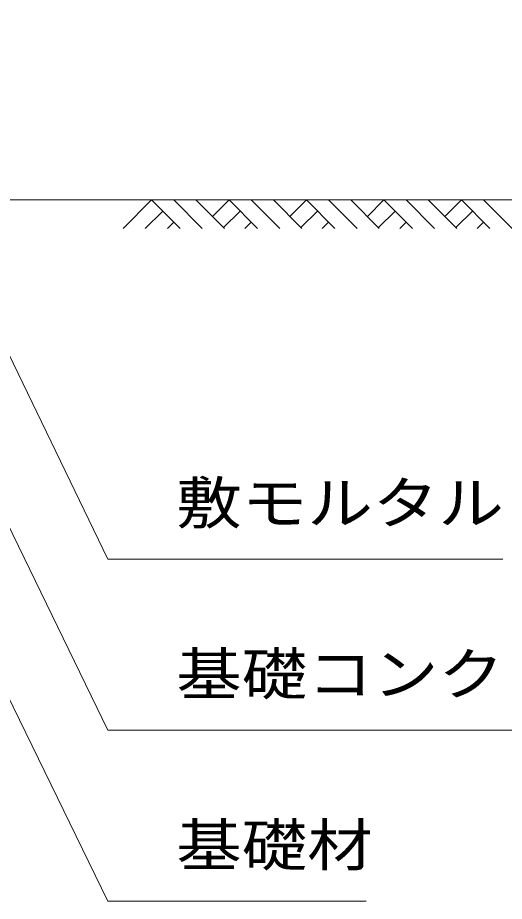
# Model space of a CAD drawing. Units: millimetres at full size; details may follow other scales. Extents: x 37600 to 71200, y -138800 to -115040.
# Drawn here: x 67209 to 68063, y -124796 to -123246 of the extents above; entities that cross this region are included whole.
import ezdxf
from ezdxf.enums import TextEntityAlignment as Align

# ---------------------------------------------------------------- set-up
doc = ezdxf.new("R2010")
doc.units = ezdxf.units.MM
doc.header["$LTSCALE"] = 80.0044
for name, color, linetype, lineweight in [('0_2', 4, 'Continuous', 13), ('寸法', 6, 'Continuous', 13), ('ﾊｯﾁﾝｸﾞ', 4, 'Continuous', 9)]:
    doc.layers.add(name, color=color, linetype=linetype, lineweight=lineweight)
doc.styles.add('ＭＳ ゴシック', font='')
doc.styles.get('ＭＳ ゴシック').set_extended_font_data('MS Gothic')

msp = doc.modelspace()

# ---------------------------------------------------------------- linework, layer by layer
at = {"layer": '0_2'}
msp.add_lwpolyline([(67170, -123566), (68520, -123566), (68520, -121563)], dxfattribs=at)
at = {"layer": '寸法'}
for points in [[(66917, -123266), (66951.84, -123338.01), (67367, -124196), (68060.33, -124196)], [(66842, -123416), (66876.98, -123487.95), (67367, -124496), (68400.33, -124496)], [(66767, -123566), (66802.07, -123637.9), (67367, -124796), (67820.33, -124796)]]:
    msp.add_lwpolyline(points, dxfattribs=at)
at = {"layer": 'ﾊｯﾁﾝｸﾞ'}
for p, q in [((67393.79, -123616), (67443.79, -123566)), ((67443.79, -123566), (67493.79, -123616)), ((67482.68, -123566), (67532.68, -123616)), ((67521.57, -123566), (67571.57, -123616)), ((67550.62, -123595.05), (67579.67, -123566)), ((67579.67, -123566), (67629.67, -123616)), ((67618.56, -123566), (67668.56, -123616)), ((67657.45, -123566), (67707.45, -123616)), ((67686.5, -123595.05), (67715.55, -123566)), ((67715.55, -123566), (67765.55, -123616)), ((67754.44, -123566), (67804.44, -123616)), ((67793.33, -123566), (67843.33, -123616)), ((67822.38, -123595.05), (67851.43, -123566)), ((67851.43, -123566), (67901.43, -123616)), ((67890.32, -123566), (67940.32, -123616)), ((67929.21, -123566), (67979.21, -123616)), ((67958.26, -123595.05), (67987.31, -123566)), ((67987.31, -123566), (68037.31, -123616)), ((68026.2, -123566), (68076.2, -123616)), ((67432.68, -123616), (67463.23, -123585.44)), ((67570.06, -123614.5), (67599.11, -123585.44)), ((67705.94, -123614.5), (67734.99, -123585.44)), ((67841.83, -123614.5), (67870.88, -123585.44)), ((67977.71, -123614.5), (68006.76, -123585.44)), ((67471.57, -123616), (67482.68, -123604.89)), ((67607.45, -123616), (67618.56, -123604.89)), ((67743.33, -123616), (67754.44, -123604.89)), ((67879.21, -123616), (67890.32, -123604.89)), ((68015.09, -123616), (68026.2, -123604.89))]:
    msp.add_line(p, q, dxfattribs=at)

# ---------------------------------------------------------------- texts
at = {"layer": '寸法', "style": 'ＭＳ ゴシック', "width": 1.15}
for s, p in [('敷モルタル', (67487, -124156)), ('基礎コンクリート', (67487, -124456)), ('基礎材', (67487, -124756))]:
    msp.add_text(s, height=73.31, dxfattribs=at).set_placement(p, align=Align.BOTTOM_LEFT)

doc.saveas('drawing.dxf')
